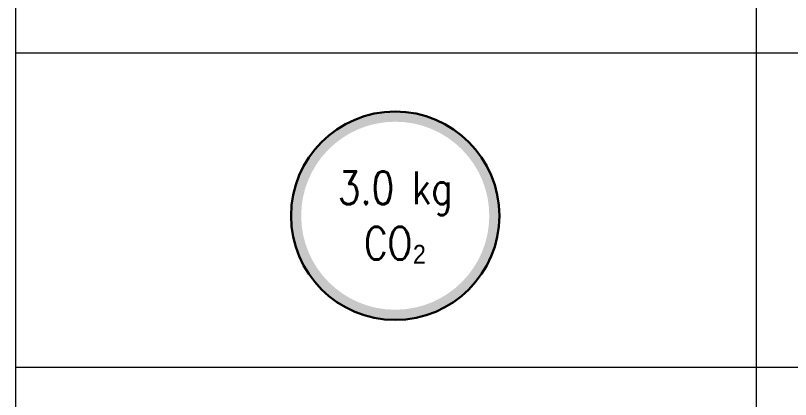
# Model space of a CAD drawing. Header units: millimetres. Extents: x -194958 to 83200, y -72620 to 64568.
# Drawn here: x -193516 to -191151, y -38681 to -37509 of the extents above; entities that cross this region are included whole.
import ezdxf
from ezdxf.enums import TextEntityAlignment as Align

# ---------------------------------------------------------------- set-up
doc = ezdxf.new("R2010")
doc.units = ezdxf.units.MM
doc.header["$LTSCALE"] = 200
doc.linetypes.add('CONTINOUS', pattern=[0])
doc.layers.add('_GD-M-FP-FireExtinguisher', color=7, linetype='CONTINOUS', lineweight=30)
doc.layers.add('_GD-P-LegendText&Table', color=7, linetype='Continuous', lineweight=15)
doc.styles.add('0137-T2-P-FF-6-108$0$GD-Romans', font='romans.shx', dxfattribs={"width": 0.8, "height": 2})

# ---------------------------------------------------------------- blocks, each defined once
blk = doc.blocks.new('3.0 kg CO2')
h = blk.add_hatch(color=20)
h.dxf.hatch_style = 1
h.paths.add_polyline_path([(159, 0, 1), (-159, 0, 1)])
h.paths.add_polyline_path([(-143.5, 0, -1), (143.5, 0, -1)], flags=16)
h.paths.add_polyline_path([(-102.2, -7.6), (102.2, -7.6), (102.2, -82.6), (-102.2, -82.6)], flags=8)
h.paths.add_polyline_path([(-71, 3.9), (71, 3.9), (71, 80.5), (-71, 80.5)], flags=8)
at = {"color": 20}
blk.add_circle((0, 0), 159, dxfattribs=at)
at = {"color": 20, "style": '0137-T2-P-FF-6-108$0$GD-Romans', "width": 0.8}
blk.add_text('3.0 kg', height=50, dxfattribs=at).set_placement((0, 42.6), align=Align.MIDDLE_CENTER)
at = {"color": 20, "insert": (0, -45.1), "char_height": 50, "width": 133.586, "attachment_point": 5, "style": '0137-T2-P-FF-6-108$0$GD-Romans'}
blk.add_mtext('CO{\\fISOCPEUR|b0|i0|c0|p34;₂}', dxfattribs=at)

msp = doc.modelspace()

# ---------------------------------------------------------------- linework, layer by layer
at = {"layer": '_GD-P-LegendText&Table'}
for p, q in [((-193516.5, -17473.1), (-193516.5, -40501.6)), ((-191256.4, -18414.6), (-191256.4, -40501.6)), ((-193516.5, -37623), (-181684.2, -37623)), ((-193516.5, -38582.5), (-181684.2, -38582.5))]:
    msp.add_line(p, q, dxfattribs=at)

# ---------------------------------------------------------------- block references
at = {"layer": '_GD-M-FP-FireExtinguisher', "xscale": 2, "yscale": 2, "zscale": 2}
msp.add_blockref('3.0 kg CO2', (-192357.6, -38120.1), dxfattribs=at)

doc.saveas('drawing.dxf')
